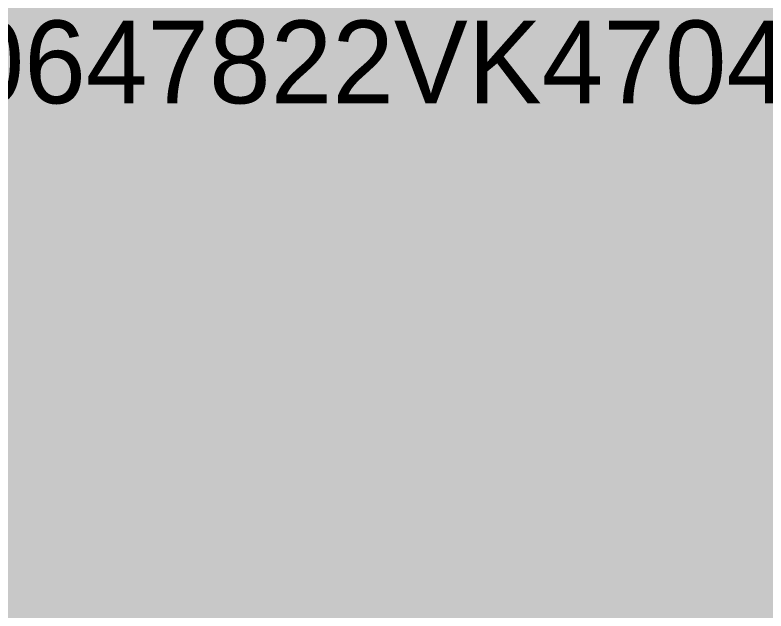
# Model space of a CAD drawing. Header units: metres. Extents: x -6 to 1255, y -2 to 532.
# Drawn here: x 854.25 to 863.32, y 24.47 to 31.67 of the extents above; entities that cross this region are included whole.
import ezdxf

# ---------------------------------------------------------------- set-up
doc = ezdxf.new("R2010")
doc.units = ezdxf.units.M
doc.header["$MEASUREMENT"] = 0
doc.layers.add('TPX_BUILDINGS_HATCH', color=7, linetype='CONTINUOUS', lineweight=0, true_color=0xf0f0f0)
doc.layers.add('TPX_CADASTRES_TEXT', color=7, linetype='CONTINUOUS', lineweight=0, true_color=0x000000)

msp = doc.modelspace()

# ---------------------------------------------------------------- hatches: boundary and pattern name
at = {"layer": 'TPX_BUILDINGS_HATCH'}
h = msp.add_hatch(color=256, dxfattribs=at)
h.paths.add_polyline_path([(845.6572, 22.3238), (844.0472, 18.6338), (863.3972, 18.6138), (865.8872, 23.8338), (867.1372, 26.4238), (867.9672, 28.1538), (871.3172, 34.9638), (872.1291, 36.7054), (873.8672, 40.4338), (875.7772, 44.2038), (870.0172, 45.3738), (868.1372, 41.6038), (867.6072, 40.5038), (863.2172, 42.1038), (859.6072, 43.5438), (858.7372, 41.1838), (856.3072, 42.2538), (857.2872, 44.4738), (856.0072, 44.9938), (855.0672, 42.9538), (855.0172, 42.8338), (853.6672, 39.8838), (853.2972, 39.0738), (850.4672, 32.9038), (849.2672, 30.2638), (850.6672, 29.9738), (850.4772, 27.1738), (847.8672, 27.2038), (846.2272, 23.6238), (845.6572, 22.3238)])
h.paths.add_polyline_path([(856.0872, 34.0338), (857.2772, 37.2138), (859.7072, 36.0838), (858.1772, 31.8338), (857.4272, 31.8338), (858.2672, 35.3738), (857.3172, 35.6038), (856.9072, 33.8438), (856.0872, 34.0338)], flags=16)

# ---------------------------------------------------------------- texts
at = {"layer": 'TPX_CADASTRES_TEXT'}
msp.add_text('0647822VK4704F', height=1, dxfattribs=at).set_placement((853.621, 30.6062, 0.0241))

doc.saveas('drawing.dxf')
